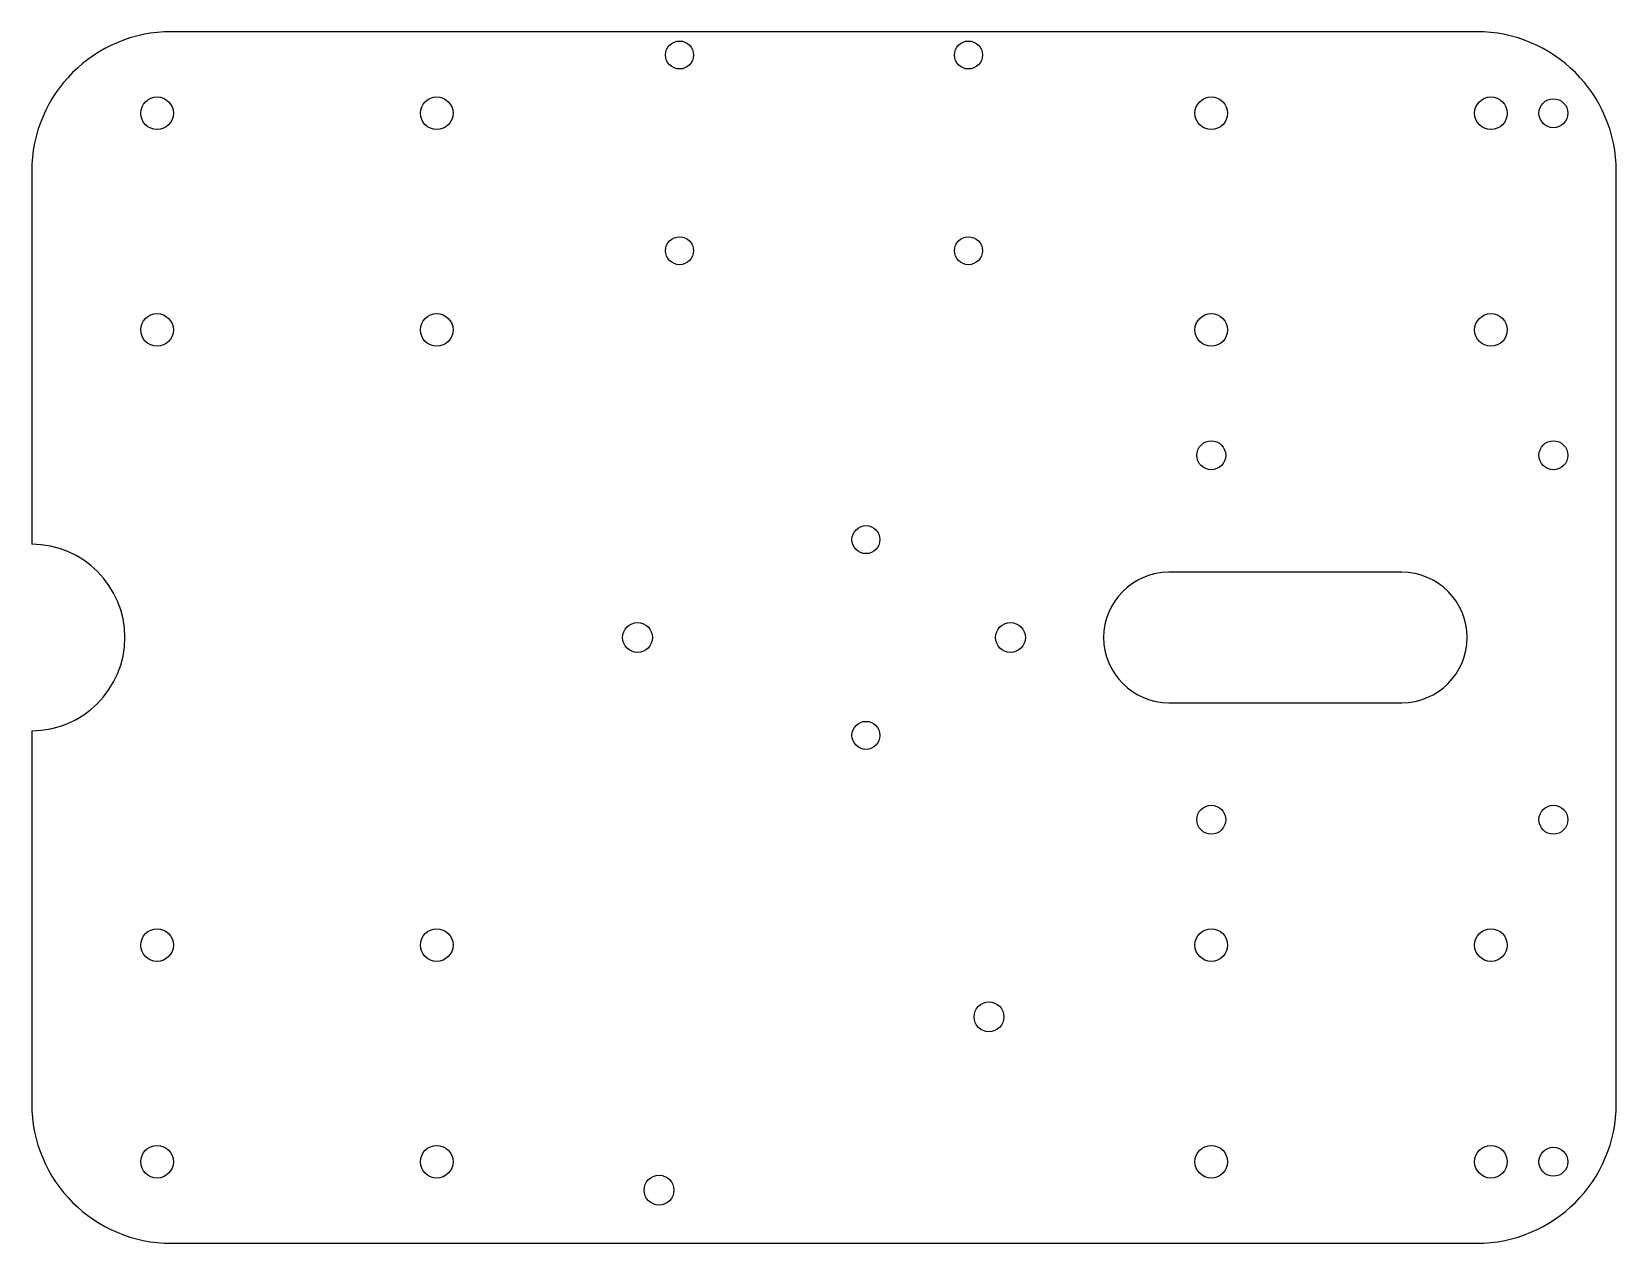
# Model space of a CAD drawing. Header units: millimetres. Extents: x -85 to 85, y -65 to 65.
import ezdxf

# ---------------------------------------------------------------- set-up
doc = ezdxf.new("R2010")
doc.units = ezdxf.units.MM

msp = doc.modelspace()

# ---------------------------------------------------------------- linework, layer by layer
at = {"color": 7, "linetype": 'Continuous', "lineweight": 25}
for p, q in [((70, 65), (-70, 65)), ((-85, 50), (-85, 10)), ((85, -50), (85, 50)), ((62, 7), (37, 7)), ((37, -7), (62, -7)), ((-85, -10), (-85, -50)), ((-70, -65), (70, -65))]:
    msp.add_line(p, q, dxfattribs=at)
for centre, radius in [((-15.5, 62.5), 1.5), ((15.5, 62.5), 1.5), ((-71.55, 56.25), 1.75), ((-41.55, 56.25), 1.75), ((41.55, 56.25), 1.75), ((71.55, 56.25), 1.75), ((78.25, 56.25), 1.55), ((-15.5, 41.5), 1.5), ((15.5, 41.5), 1.5), ((-71.55, 33), 1.75), ((-41.55, 33), 1.75), ((41.55, 33), 1.75), ((71.55, 33), 1.75), ((41.55, 19.55), 1.55), ((78.25, 19.55), 1.55), ((4.5, 10.5), 1.5), ((-20, 0), 1.6), ((20, 0), 1.6), ((4.5, -10.5), 1.5), ((41.55, -19.55), 1.55), ((78.25, -19.55), 1.55), ((-71.55, -33), 1.75), ((-41.55, -33), 1.75), ((41.55, -33), 1.75), ((71.55, -33), 1.75), ((17.7, -40.7), 1.6), ((-71.55, -56.25), 1.75), ((-41.55, -56.25), 1.75), ((41.55, -56.25), 1.75), ((71.55, -56.25), 1.75), ((78.25, -56.25), 1.55), ((-17.7, -59.3), 1.6)]:
    msp.add_circle(centre, radius, dxfattribs=at)
for centre, radius, start, end in [((-70, 50), 15, 90, 180), ((70, 50), 15, 0, 90), ((-85, 0), 10, 270, 90), ((37, 0), 7, 90, 270), ((62, 0), 7, 270, 90), ((-70, -50), 15, 180, 270), ((70, -50), 15, 270, 0)]:
    msp.add_arc(centre, radius, start, end, dxfattribs=at)

doc.saveas('drawing.dxf')
